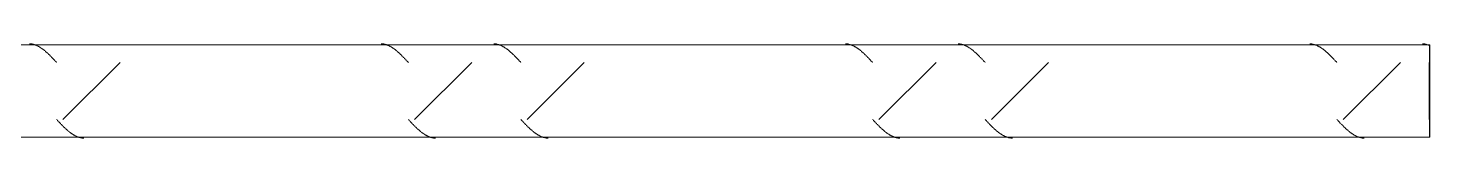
# Model space of a CAD drawing. Header units: centimetres. Extents: x -6111 to 13767, y -285 to 1600.
# Drawn here: x -706 to -554.1, y 440.4 to 450.6 of the extents above; entities that cross this region are included whole.
import ezdxf

# ---------------------------------------------------------------- set-up
doc = ezdxf.new("R2010")
doc.units = ezdxf.units.CM
doc.layers.add('S-BEAM', color=7, linetype='Continuous', lineweight=9)

# ---------------------------------------------------------------- blocks, each defined once
blk = doc.blocks.new('FP_62-Elevación Eje 2')
at = {"layer": 'S-BEAM'}
blk.add_line((-2859.59, 450.53), (-3151.84, 450.53), dxfattribs=at)
at = {"layer": 'S-BEAM', "color": 9, "true_color": 0xc0c0c0}
for p, q in [((-3011.22, 450.65), (-3011.18, 450.64)), ((-3011.18, 450.64), (-3011.13, 450.64)), ((-3011.13, 450.64), (-3011.08, 450.64)), ((-3011.08, 450.64), (-3011.04, 450.63)), ((-3011.04, 450.63), (-3010.99, 450.63)), ((-3010.99, 450.63), (-3010.95, 450.62)), ((-3010.95, 450.62), (-3010.9, 450.61)), ((-3010.9, 450.61), (-3010.85, 450.6)), ((-3010.85, 450.6), (-3010.81, 450.59)), ((-3010.81, 450.59), (-3010.76, 450.57)), ((-3010.76, 450.57), (-3010.71, 450.56)), ((-3010.71, 450.56), (-3010.67, 450.54)), ((-3010.67, 450.54), (-3010.62, 450.53)), ((-3010.62, 450.53), (-3010.57, 450.51)), ((-3010.57, 450.51), (-3010.53, 450.49)), ((-3010.53, 450.49), (-3010.48, 450.47)), ((-3010.48, 450.47), (-3010.43, 450.45)), ((-3010.43, 450.45), (-3010.39, 450.43)), ((-3010.39, 450.43), (-3010.34, 450.41)), ((-3010.34, 450.41), (-3010.29, 450.38)), ((-3010.29, 450.38), (-3010.25, 450.36)), ((-3010.25, 450.36), (-3010.2, 450.33)), ((-3010.2, 450.33), (-3010.16, 450.31)), ((-3010.16, 450.31), (-3010.11, 450.28)), ((-3010.11, 450.28), (-3010.06, 450.25)), ((-3010.06, 450.25), (-3010.02, 450.22)), ((-3010.02, 450.22), (-3009.97, 450.19)), ((-3009.97, 450.19), (-3009.92, 450.16)), ((-3009.92, 450.16), (-3009.88, 450.12)), ((-3009.88, 450.12), (-3009.83, 450.09)), ((-3009.83, 450.09), (-3009.78, 450.05)), ((-3009.78, 450.05), (-3009.74, 450.02)), ((-3009.74, 450.02), (-3009.69, 449.98)), ((-3009.69, 449.98), (-3009.64, 449.95)), ((-3009.64, 449.95), (-3009.6, 449.91)), ((-3009.6, 449.91), (-3009.55, 449.87)), ((-3009.55, 449.87), (-3009.5, 449.83)), ((-3009.5, 449.83), (-3009.46, 449.79)), ((-3009.46, 449.79), (-3009.41, 449.75)), ((-3009.41, 449.75), (-3009.36, 449.71)), ((-3009.36, 449.71), (-3009.32, 449.66)), ((-3009.32, 449.66), (-3009.27, 449.62)), ((-3009.27, 449.62), (-3009.22, 449.58)), ((-3009.22, 449.58), (-3009.18, 449.53)), ((-3009.18, 449.53), (-3009.13, 449.49)), ((-3009.13, 449.49), (-3009.08, 449.44)), ((-2973.13, 450.65), (-2973.08, 450.64)), ((-2973.08, 450.64), (-2973.03, 450.64)), ((-2973.03, 450.64), (-2972.99, 450.64)), ((-2972.99, 450.64), (-2972.94, 450.63)), ((-2972.94, 450.63), (-2972.89, 450.63)), ((-2972.89, 450.63), (-2972.85, 450.62)), ((-2972.85, 450.62), (-2972.8, 450.61)), ((-2972.8, 450.61), (-2972.75, 450.6)), ((-2972.75, 450.6), (-2972.71, 450.59)), ((-2972.71, 450.59), (-2972.66, 450.57)), ((-2972.66, 450.57), (-2972.61, 450.56)), ((-2972.61, 450.56), (-2972.57, 450.54)), ((-2972.57, 450.54), (-2972.52, 450.53)), ((-2972.52, 450.53), (-2972.48, 450.51)), ((-2972.48, 450.51), (-2972.43, 450.49)), ((-2972.43, 450.49), (-2972.38, 450.47)), ((-2972.38, 450.47), (-2972.34, 450.45)), ((-2972.34, 450.45), (-2972.29, 450.43)), ((-2972.29, 450.43), (-2972.24, 450.41)), ((-2972.24, 450.41), (-2972.2, 450.38)), ((-2972.2, 450.38), (-2972.15, 450.36)), ((-2972.15, 450.36), (-2972.1, 450.33)), ((-2972.1, 450.33), (-2972.06, 450.31)), ((-2972.06, 450.31), (-2972.01, 450.28)), ((-2972.01, 450.28), (-2971.96, 450.25)), ((-2971.96, 450.25), (-2971.92, 450.22)), ((-2971.92, 450.22), (-2971.87, 450.19)), ((-2971.87, 450.19), (-2971.82, 450.16)), ((-2971.82, 450.16), (-2971.78, 450.12)), ((-2971.78, 450.12), (-2971.73, 450.09)), ((-2971.73, 450.09), (-2971.68, 450.05)), ((-2971.68, 450.05), (-2971.64, 450.02)), ((-2971.64, 450.02), (-2971.59, 449.98)), ((-2971.59, 449.98), (-2971.55, 449.95)), ((-2971.55, 449.95), (-2971.5, 449.91)), ((-2971.5, 449.91), (-2971.45, 449.87)), ((-2971.45, 449.87), (-2971.41, 449.83)), ((-2971.41, 449.83), (-2971.36, 449.79)), ((-2971.36, 449.79), (-2971.31, 449.75)), ((-2971.31, 449.75), (-2971.27, 449.71)), ((-2971.27, 449.71), (-2971.22, 449.66)), ((-2971.22, 449.66), (-2971.17, 449.62)), ((-2971.17, 449.62), (-2971.13, 449.58)), ((-2971.13, 449.58), (-2971.08, 449.53)), ((-2971.08, 449.53), (-2971.03, 449.49)), ((-2971.03, 449.49), (-2970.99, 449.44)), ((-2960.94, 450.65), (-2960.89, 450.64)), ((-2960.89, 450.64), (-2960.84, 450.64)), ((-2960.84, 450.64), (-2960.8, 450.64)), ((-2960.8, 450.64), (-2960.75, 450.63)), ((-2960.75, 450.63), (-2960.7, 450.63)), ((-2960.7, 450.63), (-2960.66, 450.62)), ((-2960.66, 450.62), (-2960.61, 450.61)), ((-2960.61, 450.61), (-2960.57, 450.6)), ((-2960.57, 450.6), (-2960.52, 450.59)), ((-2960.52, 450.59), (-2960.47, 450.57)), ((-2960.47, 450.57), (-2960.43, 450.56)), ((-2960.43, 450.56), (-2960.38, 450.54)), ((-2960.38, 450.54), (-2960.33, 450.53)), ((-2960.33, 450.53), (-2960.29, 450.51)), ((-2960.29, 450.51), (-2960.24, 450.49)), ((-2960.24, 450.49), (-2960.19, 450.47)), ((-2960.19, 450.47), (-2960.15, 450.45)), ((-2960.15, 450.45), (-2960.1, 450.43)), ((-2960.1, 450.43), (-2960.05, 450.41)), ((-2960.05, 450.41), (-2960.01, 450.38)), ((-2960.01, 450.38), (-2959.96, 450.36)), ((-2959.96, 450.36), (-2959.91, 450.33)), ((-2959.91, 450.33), (-2959.87, 450.31)), ((-2959.87, 450.31), (-2959.82, 450.28)), ((-2959.82, 450.28), (-2959.78, 450.25)), ((-2959.78, 450.25), (-2959.73, 450.22)), ((-2959.73, 450.22), (-2959.68, 450.19)), ((-2959.68, 450.19), (-2959.64, 450.16)), ((-2959.64, 450.16), (-2959.59, 450.12)), ((-2959.59, 450.12), (-2959.54, 450.09)), ((-2959.54, 450.09), (-2959.5, 450.05)), ((-2959.5, 450.05), (-2959.45, 450.02)), ((-2959.45, 450.02), (-2959.4, 449.98)), ((-2959.4, 449.98), (-2959.36, 449.95)), ((-2959.36, 449.95), (-2959.31, 449.91)), ((-2959.31, 449.91), (-2959.26, 449.87)), ((-2959.26, 449.87), (-2959.22, 449.83)), ((-2959.22, 449.83), (-2959.17, 449.79)), ((-2959.17, 449.79), (-2959.12, 449.75)), ((-2959.12, 449.75), (-2959.08, 449.71)), ((-2959.08, 449.71), (-2959.03, 449.66)), ((-2959.03, 449.66), (-2958.98, 449.62)), ((-2958.98, 449.62), (-2958.94, 449.58)), ((-2958.94, 449.58), (-2958.89, 449.53)), ((-2958.89, 449.53), (-2958.84, 449.49)), ((-2958.84, 449.49), (-2958.8, 449.44)), ((-2922.84, 450.65), (-2922.79, 450.64)), ((-2922.79, 450.64), (-2922.75, 450.64)), ((-2922.75, 450.64), (-2922.7, 450.64)), ((-2922.7, 450.64), (-2922.65, 450.63)), ((-2922.65, 450.63), (-2922.61, 450.63)), ((-2922.61, 450.63), (-2922.56, 450.62)), ((-2922.56, 450.62), (-2922.51, 450.61)), ((-2922.51, 450.61), (-2922.47, 450.6)), ((-2922.47, 450.6), (-2922.42, 450.59)), ((-2922.42, 450.59), (-2922.37, 450.57)), ((-2922.37, 450.57), (-2922.33, 450.56)), ((-2922.33, 450.56), (-2922.28, 450.54)), ((-2922.28, 450.54), (-2922.23, 450.53)), ((-2922.23, 450.53), (-2922.19, 450.51)), ((-2922.19, 450.51), (-2922.14, 450.49)), ((-2922.14, 450.49), (-2922.1, 450.47)), ((-2922.1, 450.47), (-2922.05, 450.45)), ((-2922.05, 450.45), (-2922, 450.43)), ((-2922, 450.43), (-2921.96, 450.41)), ((-2921.96, 450.41), (-2921.91, 450.38)), ((-2921.91, 450.38), (-2921.86, 450.36)), ((-2921.86, 450.36), (-2921.82, 450.33)), ((-2921.82, 450.33), (-2921.77, 450.31)), ((-2921.77, 450.31), (-2921.72, 450.28)), ((-2921.72, 450.28), (-2921.68, 450.25)), ((-2921.68, 450.25), (-2921.63, 450.22)), ((-2921.63, 450.22), (-2921.58, 450.19)), ((-2921.58, 450.19), (-2921.54, 450.16)), ((-2921.54, 450.16), (-2921.49, 450.12)), ((-2921.49, 450.12), (-2921.44, 450.09)), ((-2921.44, 450.09), (-2921.4, 450.05)), ((-2921.4, 450.05), (-2921.35, 450.02)), ((-2921.35, 450.02), (-2921.3, 449.98)), ((-2921.3, 449.98), (-2921.26, 449.95)), ((-2921.26, 449.95), (-2921.21, 449.91)), ((-2921.21, 449.91), (-2921.16, 449.87)), ((-2921.16, 449.87), (-2921.12, 449.83)), ((-2921.12, 449.83), (-2921.07, 449.79)), ((-2921.07, 449.79), (-2921.03, 449.75)), ((-2921.03, 449.75), (-2920.98, 449.71)), ((-2920.98, 449.71), (-2920.93, 449.66)), ((-2920.93, 449.66), (-2920.89, 449.62)), ((-2920.89, 449.62), (-2920.84, 449.58)), ((-2920.84, 449.58), (-2920.79, 449.53)), ((-2920.79, 449.53), (-2920.75, 449.49)), ((-2920.75, 449.49), (-2920.7, 449.44)), ((-2910.65, 450.65), (-2910.6, 450.64)), ((-2910.6, 450.64), (-2910.56, 450.64)), ((-2910.56, 450.64), (-2910.51, 450.64)), ((-2910.51, 450.64), (-2910.46, 450.63)), ((-2910.46, 450.63), (-2910.42, 450.63)), ((-2910.42, 450.63), (-2910.37, 450.62)), ((-2910.37, 450.62), (-2910.32, 450.61)), ((-2910.32, 450.61), (-2910.28, 450.6)), ((-2910.28, 450.6), (-2910.23, 450.59)), ((-2910.23, 450.59), (-2910.19, 450.57)), ((-2910.19, 450.57), (-2910.14, 450.56)), ((-2910.14, 450.56), (-2910.09, 450.54)), ((-2910.09, 450.54), (-2910.05, 450.53)), ((-2910.05, 450.53), (-2910, 450.51)), ((-2910, 450.51), (-2909.95, 450.49)), ((-2909.95, 450.49), (-2909.91, 450.47)), ((-2909.91, 450.47), (-2909.86, 450.45)), ((-2909.86, 450.45), (-2909.81, 450.43)), ((-2909.81, 450.43), (-2909.77, 450.41)), ((-2909.77, 450.41), (-2909.72, 450.38)), ((-2909.72, 450.38), (-2909.67, 450.36)), ((-2909.67, 450.36), (-2909.63, 450.33)), ((-2909.63, 450.33), (-2909.58, 450.31)), ((-2909.58, 450.31), (-2909.53, 450.28)), ((-2909.53, 450.28), (-2909.49, 450.25)), ((-2909.49, 450.25), (-2909.44, 450.22)), ((-2909.44, 450.22), (-2909.39, 450.19)), ((-2909.39, 450.19), (-2909.35, 450.16)), ((-2909.35, 450.16), (-2909.3, 450.12)), ((-2909.3, 450.12), (-2909.26, 450.09)), ((-2909.26, 450.09), (-2909.21, 450.05)), ((-2909.21, 450.05), (-2909.16, 450.02)), ((-2909.16, 450.02), (-2909.12, 449.98)), ((-2909.12, 449.98), (-2909.07, 449.95)), ((-2909.07, 449.95), (-2909.02, 449.91)), ((-2909.02, 449.91), (-2908.98, 449.87)), ((-2908.98, 449.87), (-2908.93, 449.83)), ((-2908.93, 449.83), (-2908.88, 449.79)), ((-2908.88, 449.79), (-2908.84, 449.75)), ((-2908.84, 449.75), (-2908.79, 449.71)), ((-2908.79, 449.71), (-2908.74, 449.66)), ((-2908.74, 449.66), (-2908.7, 449.62)), ((-2908.7, 449.62), (-2908.65, 449.58)), ((-2908.65, 449.58), (-2908.6, 449.53)), ((-2908.6, 449.53), (-2908.56, 449.49)), ((-2908.56, 449.49), (-2908.51, 449.44)), ((-2872.55, 450.65), (-2872.5, 450.64)), ((-2872.5, 450.64), (-2872.46, 450.64)), ((-2872.46, 450.64), (-2872.41, 450.64)), ((-2872.41, 450.64), (-2872.37, 450.63)), ((-2872.37, 450.63), (-2872.32, 450.63)), ((-2872.32, 450.63), (-2872.27, 450.62)), ((-2872.27, 450.62), (-2872.23, 450.61)), ((-2872.23, 450.61), (-2872.18, 450.6)), ((-2872.18, 450.6), (-2872.13, 450.59)), ((-2872.13, 450.59), (-2872.09, 450.57)), ((-2872.09, 450.57), (-2872.04, 450.56)), ((-2872.04, 450.56), (-2871.99, 450.54)), ((-2871.99, 450.54), (-2871.95, 450.53)), ((-2871.95, 450.53), (-2871.9, 450.51)), ((-2871.9, 450.51), (-2871.85, 450.49)), ((-2871.85, 450.49), (-2871.81, 450.47)), ((-2871.81, 450.47), (-2871.76, 450.45)), ((-2871.76, 450.45), (-2871.72, 450.43)), ((-2871.72, 450.43), (-2871.67, 450.41)), ((-2871.67, 450.41), (-2871.62, 450.38)), ((-2871.62, 450.38), (-2871.58, 450.36)), ((-2871.58, 450.36), (-2871.53, 450.33)), ((-2871.53, 450.33), (-2871.48, 450.31)), ((-2871.48, 450.31), (-2871.44, 450.28)), ((-2871.44, 450.28), (-2871.39, 450.25)), ((-2871.39, 450.25), (-2871.34, 450.22)), ((-2871.34, 450.22), (-2871.3, 450.19)), ((-2871.3, 450.19), (-2871.25, 450.16)), ((-2871.25, 450.16), (-2871.2, 450.12)), ((-2871.2, 450.12), (-2871.16, 450.09)), ((-2871.16, 450.09), (-2871.11, 450.05)), ((-2871.11, 450.05), (-2871.06, 450.02)), ((-2871.06, 450.02), (-2871.02, 449.98)), ((-2871.02, 449.98), (-2870.97, 449.95)), ((-2870.97, 449.95), (-2870.92, 449.91)), ((-2870.92, 449.91), (-2870.88, 449.87)), ((-2870.88, 449.87), (-2870.83, 449.83)), ((-2870.83, 449.83), (-2870.78, 449.79)), ((-2870.78, 449.79), (-2870.74, 449.75)), ((-2870.74, 449.75), (-2870.69, 449.71)), ((-2870.69, 449.71), (-2870.64, 449.66)), ((-2870.64, 449.66), (-2870.6, 449.62)), ((-2870.6, 449.62), (-2870.55, 449.58)), ((-2870.55, 449.58), (-2870.51, 449.53)), ((-2870.51, 449.53), (-2870.46, 449.49)), ((-2870.46, 449.49), (-2870.41, 449.44)), ((-2860.36, 450.65), (-2860.32, 450.64)), ((-2860.32, 450.64), (-2860.27, 450.64)), ((-2860.27, 450.64), (-2860.23, 450.64)), ((-2860.23, 450.64), (-2860.18, 450.63)), ((-2860.18, 450.63), (-2860.14, 450.63)), ((-2860.14, 450.63), (-2860.09, 450.62)), ((-2860.09, 450.62), (-2860.05, 450.61)), ((-2860.05, 450.61), (-2860, 450.6)), ((-2860, 450.6), (-2859.96, 450.59)), ((-2859.96, 450.59), (-2859.91, 450.58)), ((-2859.91, 450.58), (-2859.87, 450.57)), ((-2859.87, 450.57), (-2859.82, 450.55)), ((-2859.82, 450.55), (-2859.78, 450.54)), ((-2859.78, 450.54), (-2859.73, 450.52)), ((-2859.73, 450.52), (-2859.69, 450.5)), ((-2859.69, 450.5), (-2859.64, 450.48)), ((-2859.64, 450.48), (-2859.6, 450.46)), ((-3009.08, 449.44), (-3009.04, 449.4)), ((-3009.04, 449.4), (-3008.99, 449.35)), ((-3008.99, 449.35), (-3008.94, 449.31)), ((-3008.94, 449.31), (-3008.9, 449.26)), ((-3008.9, 449.26), (-3008.85, 449.21)), ((-3008.85, 449.21), (-3008.8, 449.16)), ((-3008.8, 449.16), (-3008.76, 449.12)), ((-3008.76, 449.12), (-3008.71, 449.07)), ((-3008.71, 449.07), (-3008.66, 449.02)), ((-3008.66, 449.02), (-3008.62, 448.97)), ((-3008.62, 448.97), (-3008.57, 448.92)), ((-3008.57, 448.92), (-3008.52, 448.87)), ((-3008.52, 448.87), (-3008.48, 448.82)), ((-3008.48, 448.82), (-3008.43, 448.77)), ((-3008.43, 448.77), (-3008.38, 448.72)), ((-3008.38, 448.72), (-3008.34, 448.68)), ((-3008.34, 448.68), (-3008.29, 448.63)), ((-2970.99, 449.44), (-2970.94, 449.4)), ((-2970.94, 449.4), (-2970.89, 449.35)), ((-2970.89, 449.35), (-2970.85, 449.31)), ((-2970.85, 449.31), (-2970.8, 449.26)), ((-2970.8, 449.26), (-2970.75, 449.21)), ((-2970.75, 449.21), (-2970.71, 449.16)), ((-2970.71, 449.16), (-2970.66, 449.12)), ((-2970.66, 449.12), (-2970.61, 449.07)), ((-2970.61, 449.07), (-2970.57, 449.02)), ((-2970.57, 449.02), (-2970.52, 448.97)), ((-2970.52, 448.97), (-2970.47, 448.92)), ((-2970.47, 448.92), (-2970.43, 448.87)), ((-2970.43, 448.87), (-2970.38, 448.82)), ((-2970.38, 448.82), (-2970.33, 448.77)), ((-2970.33, 448.77), (-2970.29, 448.72)), ((-2970.29, 448.72), (-2970.24, 448.68)), ((-2970.24, 448.68), (-2970.19, 448.63)), ((-2958.8, 449.44), (-2958.75, 449.4)), ((-2958.75, 449.4), (-2958.7, 449.35)), ((-2958.7, 449.35), (-2958.66, 449.31)), ((-2958.66, 449.31), (-2958.61, 449.26)), ((-2958.61, 449.26), (-2958.56, 449.21)), ((-2958.56, 449.21), (-2958.52, 449.16)), ((-2958.52, 449.16), (-2958.47, 449.12)), ((-2958.47, 449.12), (-2958.42, 449.07)), ((-2958.42, 449.07), (-2958.38, 449.02)), ((-2958.38, 449.02), (-2958.33, 448.97)), ((-2958.33, 448.97), (-2958.28, 448.92)), ((-2958.28, 448.92), (-2958.24, 448.87)), ((-2958.24, 448.87), (-2958.19, 448.82)), ((-2958.19, 448.82), (-2958.14, 448.77)), ((-2958.14, 448.77), (-2958.1, 448.72)), ((-2958.1, 448.72), (-2958.05, 448.68)), ((-2958.05, 448.68), (-2958, 448.63)), ((-2920.7, 449.44), (-2920.65, 449.4)), ((-2920.65, 449.4), (-2920.61, 449.35)), ((-2920.61, 449.35), (-2920.56, 449.31)), ((-2920.56, 449.31), (-2920.51, 449.26)), ((-2920.51, 449.26), (-2920.47, 449.21)), ((-2920.47, 449.21), (-2920.42, 449.16)), ((-2920.42, 449.16), (-2920.37, 449.12)), ((-2920.37, 449.12), (-2920.33, 449.07)), ((-2920.33, 449.07), (-2920.28, 449.02)), ((-2920.28, 449.02), (-2920.23, 448.97)), ((-2920.23, 448.97), (-2920.19, 448.92)), ((-2920.19, 448.92), (-2920.14, 448.87)), ((-2920.14, 448.87), (-2920.09, 448.82)), ((-2920.09, 448.82), (-2920.05, 448.77)), ((-2920.05, 448.77), (-2920, 448.72)), ((-2920, 448.72), (-2919.95, 448.68)), ((-2919.95, 448.68), (-2919.91, 448.63)), ((-2908.51, 449.44), (-2908.46, 449.4)), ((-2908.46, 449.4), (-2908.42, 449.35)), ((-2908.42, 449.35), (-2908.37, 449.31)), ((-2908.37, 449.31), (-2908.32, 449.26)), ((-2908.32, 449.26), (-2908.28, 449.21)), ((-2908.28, 449.21), (-2908.23, 449.16)), ((-2908.23, 449.16), (-2908.18, 449.12)), ((-2908.18, 449.12), (-2908.14, 449.07)), ((-2908.14, 449.07), (-2908.09, 449.02)), ((-2908.09, 449.02), (-2908.04, 448.97)), ((-2908.04, 448.97), (-2908, 448.92)), ((-2908, 448.92), (-2907.95, 448.87)), ((-2907.95, 448.87), (-2907.9, 448.82)), ((-2907.9, 448.82), (-2907.86, 448.77)), ((-2907.86, 448.77), (-2907.81, 448.72)), ((-2907.81, 448.72), (-2907.76, 448.68)), ((-2907.76, 448.68), (-2907.72, 448.63)), ((-2870.41, 449.44), (-2870.37, 449.4)), ((-2870.37, 449.4), (-2870.32, 449.35)), ((-2870.32, 449.35), (-2870.27, 449.31)), ((-2870.27, 449.31), (-2870.23, 449.26)), ((-2870.23, 449.26), (-2870.18, 449.21)), ((-2870.18, 449.21), (-2870.13, 449.16)), ((-2870.13, 449.16), (-2870.09, 449.12)), ((-2870.09, 449.12), (-2870.04, 449.07)), ((-2870.04, 449.07), (-2869.99, 449.02)), ((-2869.99, 449.02), (-2869.95, 448.97)), ((-2869.95, 448.97), (-2869.9, 448.92)), ((-2869.9, 448.92), (-2869.85, 448.87)), ((-2869.85, 448.87), (-2869.81, 448.82)), ((-2869.81, 448.82), (-2869.76, 448.77)), ((-2869.76, 448.77), (-2869.71, 448.72)), ((-2869.71, 448.72), (-2869.66, 448.68)), ((-2869.66, 448.68), (-2869.62, 448.63))]:
    blk.add_line(p, q, dxfattribs=at)
blk = doc.blocks.new('FP_63-Elevación Eje 2')
at = {"layer": 'S-BEAM', "color": 9, "true_color": 0xc0c0c0}
for p, q in [((-3008.29, 442.44), (-3008.25, 442.39)), ((-3008.25, 442.39), (-3008.2, 442.34)), ((-3008.2, 442.34), (-3008.15, 442.29)), ((-3008.15, 442.29), (-3008.11, 442.24)), ((-3008.11, 442.24), (-3008.06, 442.19)), ((-3008.06, 442.19), (-3008.01, 442.14)), ((-3008.01, 442.14), (-3007.96, 442.09)), ((-3007.96, 442.09), (-3007.92, 442.04)), ((-3007.92, 442.04), (-3007.87, 441.99)), ((-3007.87, 441.99), (-3007.82, 441.94)), ((-3007.82, 441.94), (-3007.78, 441.9)), ((-3007.78, 441.9), (-3007.73, 441.85)), ((-2970.19, 442.44), (-2970.15, 442.39)), ((-2970.15, 442.39), (-2970.1, 442.34)), ((-2970.1, 442.34), (-2970.05, 442.29)), ((-2970.05, 442.29), (-2970.01, 442.24)), ((-2970.01, 442.24), (-2969.96, 442.19)), ((-2969.96, 442.19), (-2969.91, 442.14)), ((-2969.91, 442.14), (-2969.87, 442.09)), ((-2969.87, 442.09), (-2969.82, 442.04)), ((-2969.82, 442.04), (-2969.77, 441.99)), ((-2969.77, 441.99), (-2969.73, 441.94)), ((-2969.73, 441.94), (-2969.68, 441.9)), ((-2969.68, 441.9), (-2969.63, 441.85)), ((-2958.01, 442.44), (-2957.96, 442.39)), ((-2957.96, 442.39), (-2957.91, 442.34)), ((-2957.91, 442.34), (-2957.86, 442.29)), ((-2957.86, 442.29), (-2957.82, 442.24)), ((-2957.82, 442.24), (-2957.77, 442.19)), ((-2957.77, 442.19), (-2957.72, 442.14)), ((-2957.72, 442.14), (-2957.68, 442.09)), ((-2957.68, 442.09), (-2957.63, 442.04)), ((-2957.63, 442.04), (-2957.58, 441.99)), ((-2957.58, 441.99), (-2957.54, 441.94)), ((-2957.54, 441.94), (-2957.49, 441.9)), ((-2957.49, 441.9), (-2957.44, 441.85)), ((-2919.91, 442.44), (-2919.86, 442.39)), ((-2919.86, 442.39), (-2919.81, 442.34)), ((-2919.81, 442.34), (-2919.77, 442.29)), ((-2919.77, 442.29), (-2919.72, 442.24)), ((-2919.72, 442.24), (-2919.67, 442.19)), ((-2919.67, 442.19), (-2919.63, 442.14)), ((-2919.63, 442.14), (-2919.58, 442.09)), ((-2919.58, 442.09), (-2919.53, 442.04)), ((-2919.53, 442.04), (-2919.49, 441.99)), ((-2919.49, 441.99), (-2919.44, 441.94)), ((-2919.44, 441.94), (-2919.39, 441.9)), ((-2919.39, 441.9), (-2919.35, 441.85)), ((-2907.72, 442.44), (-2907.67, 442.39)), ((-2907.67, 442.39), (-2907.62, 442.34)), ((-2907.62, 442.34), (-2907.58, 442.29)), ((-2907.58, 442.29), (-2907.53, 442.24)), ((-2907.53, 442.24), (-2907.48, 442.19)), ((-2907.48, 442.19), (-2907.44, 442.14)), ((-2907.44, 442.14), (-2907.39, 442.09)), ((-2907.39, 442.09), (-2907.34, 442.04)), ((-2907.34, 442.04), (-2907.3, 441.99)), ((-2907.3, 441.99), (-2907.25, 441.94)), ((-2907.25, 441.94), (-2907.2, 441.9)), ((-2907.2, 441.9), (-2907.16, 441.85)), ((-2869.62, 442.44), (-2869.57, 442.39)), ((-2869.57, 442.39), (-2869.53, 442.34)), ((-2869.53, 442.34), (-2869.48, 442.29)), ((-2869.48, 442.29), (-2869.43, 442.24)), ((-2869.43, 442.24), (-2869.39, 442.19)), ((-2869.39, 442.19), (-2869.34, 442.14)), ((-2869.34, 442.14), (-2869.29, 442.09)), ((-2869.29, 442.09), (-2869.25, 442.04)), ((-2869.25, 442.04), (-2869.2, 441.99)), ((-2869.2, 441.99), (-2869.15, 441.94)), ((-2869.15, 441.94), (-2869.1, 441.9)), ((-2869.1, 441.9), (-2869.06, 441.85)), ((-3007.73, 441.85), (-3007.68, 441.8)), ((-3007.68, 441.8), (-3007.64, 441.75)), ((-3007.64, 441.75), (-3007.59, 441.71)), ((-3007.59, 441.71), (-3007.54, 441.66)), ((-3007.54, 441.66), (-3007.5, 441.62)), ((-3007.5, 441.62), (-3007.45, 441.57)), ((-3007.45, 441.57), (-3007.4, 441.53)), ((-3007.4, 441.53), (-3007.36, 441.48)), ((-3007.36, 441.48), (-3007.31, 441.44)), ((-3007.31, 441.44), (-3007.26, 441.4)), ((-3007.26, 441.4), (-3007.21, 441.35)), ((-3007.21, 441.35), (-3007.17, 441.31)), ((-3007.17, 441.31), (-3007.12, 441.27)), ((-3007.12, 441.27), (-3007.07, 441.23)), ((-3007.07, 441.23), (-3007.03, 441.19)), ((-3007.03, 441.19), (-3006.98, 441.15)), ((-3006.98, 441.15), (-3006.93, 441.12)), ((-3006.93, 441.12), (-3006.89, 441.08)), ((-3006.89, 441.08), (-3006.84, 441.04)), ((-3006.84, 441.04), (-3006.79, 441.01)), ((-3006.79, 441.01), (-3006.75, 440.97)), ((-3006.75, 440.97), (-3006.7, 440.94)), ((-3006.7, 440.94), (-3006.65, 440.9)), ((-3006.65, 440.9), (-3006.6, 440.87)), ((-3006.6, 440.87), (-3006.56, 440.84)), ((-3006.56, 440.84), (-3006.51, 440.81)), ((-3006.51, 440.81), (-3006.46, 440.78)), ((-3006.46, 440.78), (-3006.42, 440.75)), ((-3006.42, 440.75), (-3006.37, 440.73)), ((-3006.37, 440.73), (-3006.32, 440.7)), ((-3006.32, 440.7), (-3006.28, 440.68)), ((-3006.28, 440.68), (-3006.23, 440.65)), ((-3006.23, 440.65), (-3006.18, 440.63)), ((-3006.18, 440.63), (-3006.13, 440.61)), ((-3006.13, 440.61), (-3006.09, 440.59)), ((-3006.09, 440.59), (-3006.04, 440.57)), ((-3006.04, 440.57), (-3005.99, 440.55)), ((-3005.99, 440.55), (-3005.95, 440.53)), ((-3005.95, 440.53), (-3005.9, 440.52)), ((-3005.9, 440.52), (-3005.85, 440.5)), ((-3005.85, 440.5), (-3005.8, 440.49)), ((-3005.8, 440.49), (-3005.76, 440.47)), ((-3005.76, 440.47), (-3005.71, 440.46)), ((-3005.71, 440.46), (-3005.66, 440.45)), ((-3005.66, 440.45), (-3005.62, 440.44)), ((-3005.62, 440.44), (-3005.57, 440.44)), ((-3005.57, 440.44), (-3005.52, 440.43)), ((-3005.52, 440.43), (-3005.48, 440.42)), ((-3005.48, 440.42), (-3005.43, 440.42)), ((-3005.43, 440.42), (-3005.38, 440.42)), ((-3005.38, 440.42), (-3005.33, 440.41)), ((-2969.63, 441.85), (-2969.59, 441.8)), ((-2969.59, 441.8), (-2969.54, 441.75)), ((-2969.54, 441.75), (-2969.49, 441.71)), ((-2969.49, 441.71), (-2969.44, 441.66)), ((-2969.44, 441.66), (-2969.4, 441.62)), ((-2969.4, 441.62), (-2969.35, 441.57)), ((-2969.35, 441.57), (-2969.3, 441.53)), ((-2969.3, 441.53), (-2969.26, 441.48)), ((-2969.26, 441.48), (-2969.21, 441.44)), ((-2969.21, 441.44), (-2969.16, 441.4)), ((-2969.16, 441.4), (-2969.12, 441.35)), ((-2969.12, 441.35), (-2969.07, 441.31)), ((-2969.07, 441.31), (-2969.02, 441.27)), ((-2969.02, 441.27), (-2968.98, 441.23)), ((-2968.98, 441.23), (-2968.93, 441.19)), ((-2968.93, 441.19), (-2968.88, 441.15)), ((-2968.88, 441.15), (-2968.84, 441.12)), ((-2968.84, 441.12), (-2968.79, 441.08)), ((-2968.79, 441.08), (-2968.74, 441.04)), ((-2968.74, 441.04), (-2968.69, 441.01)), ((-2968.69, 441.01), (-2968.65, 440.97)), ((-2968.65, 440.97), (-2968.6, 440.94)), ((-2968.6, 440.94), (-2968.55, 440.9)), ((-2968.55, 440.9), (-2968.51, 440.87)), ((-2968.51, 440.87), (-2968.46, 440.84)), ((-2968.46, 440.84), (-2968.41, 440.81)), ((-2968.41, 440.81), (-2968.37, 440.78)), ((-2968.37, 440.78), (-2968.32, 440.75)), ((-2968.32, 440.75), (-2968.27, 440.73)), ((-2968.27, 440.73), (-2968.22, 440.7)), ((-2968.22, 440.7), (-2968.18, 440.68)), ((-2968.18, 440.68), (-2968.13, 440.65)), ((-2968.13, 440.65), (-2968.08, 440.63)), ((-2968.08, 440.63), (-2968.04, 440.61)), ((-2968.04, 440.61), (-2967.99, 440.59)), ((-2967.99, 440.59), (-2967.94, 440.57)), ((-2967.94, 440.57), (-2967.89, 440.55)), ((-2967.89, 440.55), (-2967.85, 440.53)), ((-2967.85, 440.53), (-2967.8, 440.52)), ((-2967.8, 440.52), (-2967.75, 440.5)), ((-2967.75, 440.5), (-2967.71, 440.49)), ((-2967.71, 440.49), (-2967.66, 440.47)), ((-2967.66, 440.47), (-2967.61, 440.46)), ((-2967.61, 440.46), (-2967.57, 440.45)), ((-2967.57, 440.45), (-2967.52, 440.44)), ((-2967.52, 440.44), (-2967.47, 440.44)), ((-2967.47, 440.44), (-2967.42, 440.43)), ((-2967.42, 440.43), (-2967.38, 440.42)), ((-2967.38, 440.42), (-2967.33, 440.42)), ((-2967.33, 440.42), (-2967.28, 440.42)), ((-2967.28, 440.42), (-2967.24, 440.41)), ((-2957.44, 441.85), (-2957.4, 441.8)), ((-2957.4, 441.8), (-2957.35, 441.75)), ((-2957.35, 441.75), (-2957.3, 441.71)), ((-2957.3, 441.71), (-2957.26, 441.66)), ((-2957.26, 441.66), (-2957.21, 441.62)), ((-2957.21, 441.62), (-2957.16, 441.57)), ((-2957.16, 441.57), (-2957.12, 441.53)), ((-2957.12, 441.53), (-2957.07, 441.48)), ((-2957.07, 441.48), (-2957.02, 441.44)), ((-2957.02, 441.44), (-2956.97, 441.4)), ((-2956.97, 441.4), (-2956.93, 441.35)), ((-2956.93, 441.35), (-2956.88, 441.31)), ((-2956.88, 441.31), (-2956.83, 441.27)), ((-2956.83, 441.27), (-2956.79, 441.23)), ((-2956.79, 441.23), (-2956.74, 441.19)), ((-2956.74, 441.19), (-2956.69, 441.15)), ((-2956.69, 441.15), (-2956.65, 441.12)), ((-2956.65, 441.12), (-2956.6, 441.08)), ((-2956.6, 441.08), (-2956.55, 441.04)), ((-2956.55, 441.04), (-2956.51, 441.01)), ((-2956.51, 441.01), (-2956.46, 440.97)), ((-2956.46, 440.97), (-2956.41, 440.94)), ((-2956.41, 440.94), (-2956.36, 440.9)), ((-2956.36, 440.9), (-2956.32, 440.87)), ((-2956.32, 440.87), (-2956.27, 440.84)), ((-2956.27, 440.84), (-2956.22, 440.81)), ((-2956.22, 440.81), (-2956.18, 440.78)), ((-2956.18, 440.78), (-2956.13, 440.75)), ((-2956.13, 440.75), (-2956.08, 440.73)), ((-2956.08, 440.73), (-2956.04, 440.7)), ((-2956.04, 440.7), (-2955.99, 440.68)), ((-2955.99, 440.68), (-2955.94, 440.65)), ((-2955.94, 440.65), (-2955.89, 440.63)), ((-2955.89, 440.63), (-2955.85, 440.61)), ((-2955.85, 440.61), (-2955.8, 440.59)), ((-2955.8, 440.59), (-2955.75, 440.57)), ((-2955.75, 440.57), (-2955.71, 440.55)), ((-2955.71, 440.55), (-2955.66, 440.53)), ((-2955.66, 440.53), (-2955.61, 440.52)), ((-2955.61, 440.52), (-2955.56, 440.5)), ((-2955.56, 440.5), (-2955.52, 440.49)), ((-2955.52, 440.49), (-2955.47, 440.47)), ((-2955.47, 440.47), (-2955.42, 440.46)), ((-2955.42, 440.46), (-2955.38, 440.45)), ((-2955.38, 440.45), (-2955.33, 440.44)), ((-2955.33, 440.44), (-2955.28, 440.44)), ((-2955.28, 440.44), (-2955.24, 440.43)), ((-2955.24, 440.43), (-2955.19, 440.42)), ((-2955.19, 440.42), (-2955.14, 440.42)), ((-2955.14, 440.42), (-2955.09, 440.42)), ((-2955.09, 440.42), (-2955.05, 440.41)), ((-2919.35, 441.85), (-2919.3, 441.8)), ((-2919.3, 441.8), (-2919.25, 441.75)), ((-2919.25, 441.75), (-2919.2, 441.71)), ((-2919.2, 441.71), (-2919.16, 441.66)), ((-2919.16, 441.66), (-2919.11, 441.62)), ((-2919.11, 441.62), (-2919.06, 441.57)), ((-2919.06, 441.57), (-2919.02, 441.53)), ((-2919.02, 441.53), (-2918.97, 441.48)), ((-2918.97, 441.48), (-2918.92, 441.44)), ((-2918.92, 441.44), (-2918.88, 441.4)), ((-2918.88, 441.4), (-2918.83, 441.35)), ((-2918.83, 441.35), (-2918.78, 441.31)), ((-2918.78, 441.31), (-2918.74, 441.27)), ((-2918.74, 441.27), (-2918.69, 441.23)), ((-2918.69, 441.23), (-2918.64, 441.19)), ((-2918.64, 441.19), (-2918.59, 441.15)), ((-2918.59, 441.15), (-2918.55, 441.12)), ((-2918.55, 441.12), (-2918.5, 441.08)), ((-2918.5, 441.08), (-2918.45, 441.04)), ((-2918.45, 441.04), (-2918.41, 441.01)), ((-2918.41, 441.01), (-2918.36, 440.97)), ((-2918.36, 440.97), (-2918.31, 440.94)), ((-2918.31, 440.94), (-2918.27, 440.9)), ((-2918.27, 440.9), (-2918.22, 440.87)), ((-2918.22, 440.87), (-2918.17, 440.84)), ((-2918.17, 440.84), (-2918.12, 440.81)), ((-2918.12, 440.81), (-2918.08, 440.78)), ((-2918.08, 440.78), (-2918.03, 440.75)), ((-2918.03, 440.75), (-2917.98, 440.73)), ((-2917.98, 440.73), (-2917.94, 440.7)), ((-2917.94, 440.7), (-2917.89, 440.68)), ((-2917.89, 440.68), (-2917.84, 440.65)), ((-2917.84, 440.65), (-2917.8, 440.63)), ((-2917.8, 440.63), (-2917.75, 440.61)), ((-2917.75, 440.61), (-2917.7, 440.59)), ((-2917.7, 440.59), (-2917.65, 440.57)), ((-2917.65, 440.57), (-2917.61, 440.55)), ((-2917.61, 440.55), (-2917.56, 440.53)), ((-2917.56, 440.53), (-2917.51, 440.52)), ((-2917.51, 440.52), (-2917.47, 440.5)), ((-2917.47, 440.5), (-2917.42, 440.49)), ((-2917.42, 440.49), (-2917.37, 440.47)), ((-2917.37, 440.47), (-2917.33, 440.46)), ((-2917.33, 440.46), (-2917.28, 440.45)), ((-2917.28, 440.45), (-2917.23, 440.44)), ((-2917.23, 440.44), (-2917.18, 440.44)), ((-2917.18, 440.44), (-2917.14, 440.43)), ((-2917.14, 440.43), (-2917.09, 440.42)), ((-2917.09, 440.42), (-2917.04, 440.42)), ((-2917.04, 440.42), (-2917, 440.42)), ((-2917, 440.42), (-2916.95, 440.41)), ((-2907.16, 441.85), (-2907.11, 441.8)), ((-2907.11, 441.8), (-2907.06, 441.75)), ((-2907.06, 441.75), (-2907.02, 441.71)), ((-2907.02, 441.71), (-2906.97, 441.66)), ((-2906.97, 441.66), (-2906.92, 441.62)), ((-2906.92, 441.62), (-2906.88, 441.57)), ((-2906.88, 441.57), (-2906.83, 441.53)), ((-2906.83, 441.53), (-2906.78, 441.48)), ((-2906.78, 441.48), (-2906.73, 441.44)), ((-2906.73, 441.44), (-2906.69, 441.4)), ((-2906.69, 441.4), (-2906.64, 441.35)), ((-2906.64, 441.35), (-2906.59, 441.31)), ((-2906.59, 441.31), (-2906.55, 441.27)), ((-2906.55, 441.27), (-2906.5, 441.23)), ((-2906.5, 441.23), (-2906.45, 441.19)), ((-2906.45, 441.19), (-2906.41, 441.15)), ((-2906.41, 441.15), (-2906.36, 441.12)), ((-2906.36, 441.12), (-2906.31, 441.08)), ((-2906.31, 441.08), (-2906.27, 441.04)), ((-2906.27, 441.04), (-2906.22, 441.01)), ((-2906.22, 441.01), (-2906.17, 440.97)), ((-2906.17, 440.97), (-2906.12, 440.94)), ((-2906.12, 440.94), (-2906.08, 440.9)), ((-2906.08, 440.9), (-2906.03, 440.87)), ((-2906.03, 440.87), (-2905.98, 440.84)), ((-2905.98, 440.84), (-2905.94, 440.81)), ((-2905.94, 440.81), (-2905.89, 440.78)), ((-2905.89, 440.78), (-2905.84, 440.75)), ((-2905.84, 440.75), (-2905.8, 440.73)), ((-2905.8, 440.73), (-2905.75, 440.7)), ((-2905.75, 440.7), (-2905.7, 440.68)), ((-2905.7, 440.68), (-2905.65, 440.65)), ((-2905.65, 440.65), (-2905.61, 440.63)), ((-2905.61, 440.63), (-2905.56, 440.61)), ((-2905.56, 440.61), (-2905.51, 440.59)), ((-2905.51, 440.59), (-2905.47, 440.57)), ((-2905.47, 440.57), (-2905.42, 440.55)), ((-2905.42, 440.55), (-2905.37, 440.53)), ((-2905.37, 440.53), (-2905.32, 440.52)), ((-2905.32, 440.52), (-2905.28, 440.5)), ((-2905.28, 440.5), (-2905.23, 440.49)), ((-2905.23, 440.49), (-2905.18, 440.47)), ((-2905.18, 440.47), (-2905.14, 440.46)), ((-2905.14, 440.46), (-2905.09, 440.45)), ((-2905.09, 440.45), (-2905.04, 440.44)), ((-2905.04, 440.44), (-2905, 440.44)), ((-2905, 440.44), (-2904.95, 440.43)), ((-2904.95, 440.43), (-2904.9, 440.42)), ((-2904.9, 440.42), (-2904.85, 440.42)), ((-2904.85, 440.42), (-2904.81, 440.42)), ((-2904.81, 440.42), (-2904.76, 440.41)), ((-2869.06, 441.85), (-2869.01, 441.8)), ((-2869.01, 441.8), (-2868.96, 441.75)), ((-2868.96, 441.75), (-2868.92, 441.71)), ((-2868.92, 441.71), (-2868.87, 441.66)), ((-2868.87, 441.66), (-2868.82, 441.62)), ((-2868.82, 441.62), (-2868.78, 441.57)), ((-2868.78, 441.57), (-2868.73, 441.53)), ((-2868.73, 441.53), (-2868.68, 441.48)), ((-2868.68, 441.48), (-2868.64, 441.44)), ((-2868.64, 441.44), (-2868.59, 441.4)), ((-2868.59, 441.4), (-2868.54, 441.35)), ((-2868.54, 441.35), (-2868.5, 441.31)), ((-2868.5, 441.31), (-2868.45, 441.27)), ((-2868.45, 441.27), (-2868.4, 441.23)), ((-2868.4, 441.23), (-2868.35, 441.19)), ((-2868.35, 441.19), (-2868.31, 441.15)), ((-2868.31, 441.15), (-2868.26, 441.12)), ((-2868.26, 441.12), (-2868.21, 441.08)), ((-2868.21, 441.08), (-2868.17, 441.04)), ((-2868.17, 441.04), (-2868.12, 441.01)), ((-2868.12, 441.01), (-2868.07, 440.97)), ((-2868.07, 440.97), (-2868.03, 440.94)), ((-2868.03, 440.94), (-2867.98, 440.9)), ((-2867.98, 440.9), (-2867.93, 440.87)), ((-2867.93, 440.87), (-2867.88, 440.84)), ((-2867.88, 440.84), (-2867.84, 440.81)), ((-2867.84, 440.81), (-2867.79, 440.78)), ((-2867.79, 440.78), (-2867.74, 440.75)), ((-2867.74, 440.75), (-2867.7, 440.73)), ((-2867.7, 440.73), (-2867.65, 440.7)), ((-2867.65, 440.7), (-2867.6, 440.68)), ((-2867.6, 440.68), (-2867.56, 440.65)), ((-2867.56, 440.65), (-2867.51, 440.63)), ((-2867.51, 440.63), (-2867.46, 440.61)), ((-2867.46, 440.61), (-2867.41, 440.59)), ((-2867.41, 440.59), (-2867.37, 440.57)), ((-2867.37, 440.57), (-2867.32, 440.55)), ((-2867.32, 440.55), (-2867.27, 440.53)), ((-2867.27, 440.53), (-2867.23, 440.52)), ((-2867.23, 440.52), (-2867.18, 440.5)), ((-2867.18, 440.5), (-2867.13, 440.49)), ((-2867.13, 440.49), (-2867.09, 440.47)), ((-2867.09, 440.47), (-2867.04, 440.46)), ((-2867.04, 440.46), (-2866.99, 440.45)), ((-2866.99, 440.45), (-2866.94, 440.44)), ((-2866.94, 440.44), (-2866.9, 440.44)), ((-2866.9, 440.44), (-2866.85, 440.43)), ((-2866.85, 440.43), (-2866.8, 440.42)), ((-2866.8, 440.42), (-2866.76, 440.42)), ((-2866.76, 440.42), (-2866.71, 440.42)), ((-2866.71, 440.42), (-2866.66, 440.41))]:
    blk.add_line(p, q, dxfattribs=at)
at = {"layer": 'S-BEAM'}
blk.add_line((-3151.84, 440.53), (-2859.59, 440.53), dxfattribs=at)
blk = doc.blocks.new('HSS Square - HSS 100mm-1469840-Elevación Eje 2')
at = {"layer": 'S-BEAM', "true_color": 0xc0c0c0}
h = blk.add_hatch(dxfattribs=at)
h.set_pattern_fill('FP_12', color=9, style=0, pattern_type=2)
h.set_pattern_definition([(45.001, (-0.158, 0), (-25.14465, 25.1448), []), (45.001, (-0.158, 38.1), (-25.14465, 25.1448), [])])
h.paths.add_polyline_path([(-2959.93, 442.44), (-2859.61, 442.44), (-2859.61, 448.63), (-3151.85, 448.63), (-3151.85, 442.44), (-3017.63, 442.44)])
h = blk.add_hatch(dxfattribs=at)
h.set_pattern_fill('FP_13', color=9, style=0, pattern_type=2)
h.set_pattern_definition([(45.001, (-0.1, 0), (-25.14465, 25.1448), []), (45.001, (-0.1, 38.1), (-25.14465, 25.1448), [])])
h.paths.add_polyline_path([(-2859.61, 442.44), (-2859.55, 442.44), (-2859.61, 448.63)])
at = {"layer": 'S-BEAM'}
for p, q in [((-2859.55, 450.53), (-2859.59, 450.53)), ((-2859.59, 449.58), (-2859.55, 449.58)), ((-2859.61, 448.63), (-2859.61, 442.44)), ((-2859.6, 442.44), (-2859.6, 448.63)), ((-2859.55, 448.63), (-2859.55, 442.44)), ((-2859.54, 442.44), (-2859.54, 448.63)), ((-2859.55, 441.48), (-2859.59, 441.48)), ((-2859.59, 440.53), (-2859.55, 440.53))]:
    blk.add_line(p, q, dxfattribs=at)
for centre, major_axis, start_param, end_param in [((-2859.59, 448.63), (0, 1.9), 0, 1.570796), ((-2859.59, 448.63), (0, 0.952), 0, 1.570796), ((-2859.55, 448.63), (0, 1.9), 4.712389, 6.283185), ((-2859.55, 448.63), (0, 0.952), 4.712389, 6.283185), ((-2859.59, 442.44), (0, 1.91), 1.570796, 3.141593), ((-2859.59, 442.44), (0, 0.953), 1.570796, 3.141593), ((-2859.55, 442.44), (0, 1.91), 3.141593, 4.712389), ((-2859.55, 442.44), (0, 0.953), 3.141593, 4.712389)]:
    blk.add_ellipse(centre, major_axis=major_axis, ratio=0.006317, start_param=start_param, end_param=end_param, dxfattribs=at)
for name in ['FP_62-Elevación Eje 2', 'FP_63-Elevación Eje 2']:
    blk.add_blockref(name, (0, 0), dxfattribs=at)

msp = doc.modelspace()

# ---------------------------------------------------------------- block references
at = {"layer": 'S-BEAM'}
msp.add_blockref('HSS Square - HSS 100mm-1469840-Elevación Eje 2', (2305.433, 0), dxfattribs=at)

doc.saveas('drawing.dxf')
